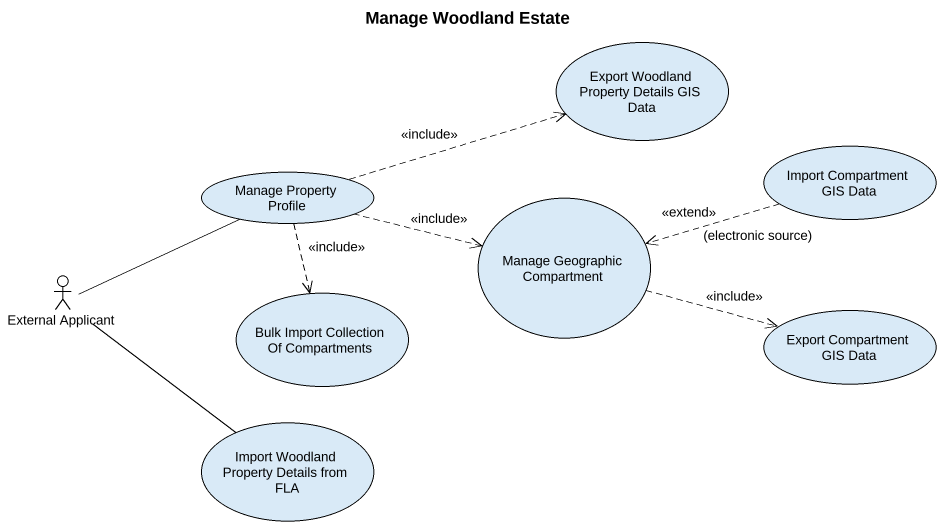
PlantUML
@startuml
title Manage Woodland Estate
usecase "Export Woodland Property Details GIS Data" as Export_Woodland_Property
usecase "Import Compartment GIS Data" as Import_Compartment_GIS_Data
usecase "Manage Property Profile" as Manage_Property_Profile
usecase "Manage Geographic Compartment" as Manage_Geographic
actor "External Applicant" as External_Applicant
usecase "Bulk Import Collection Of Compartments" as Bulk_Import_Collection_Of
usecase "Export Compartment GIS Data" as Export_Compartment_GIS_Data
usecase "Import Woodland Property Details from FLA" as Import_Woodland_Property
Import_Compartment_GIS_Data .left.> Manage_Geographic : <<extend>>\n(electronic source)
Manage_Property_Profile .right.> Export_Woodland_Property : <<include>>
Manage_Property_Profile .right.> Manage_Geographic : <<include>>
Manage_Property_Profile ..> Bulk_Import_Collection_Of : <<include>>
Manage_Geographic .right.> Export_Compartment_GIS_Data : <<include>>
External_Applicant -right- Manage_Property_Profile
External_Applicant -- Import_Woodland_Property
@enduml
